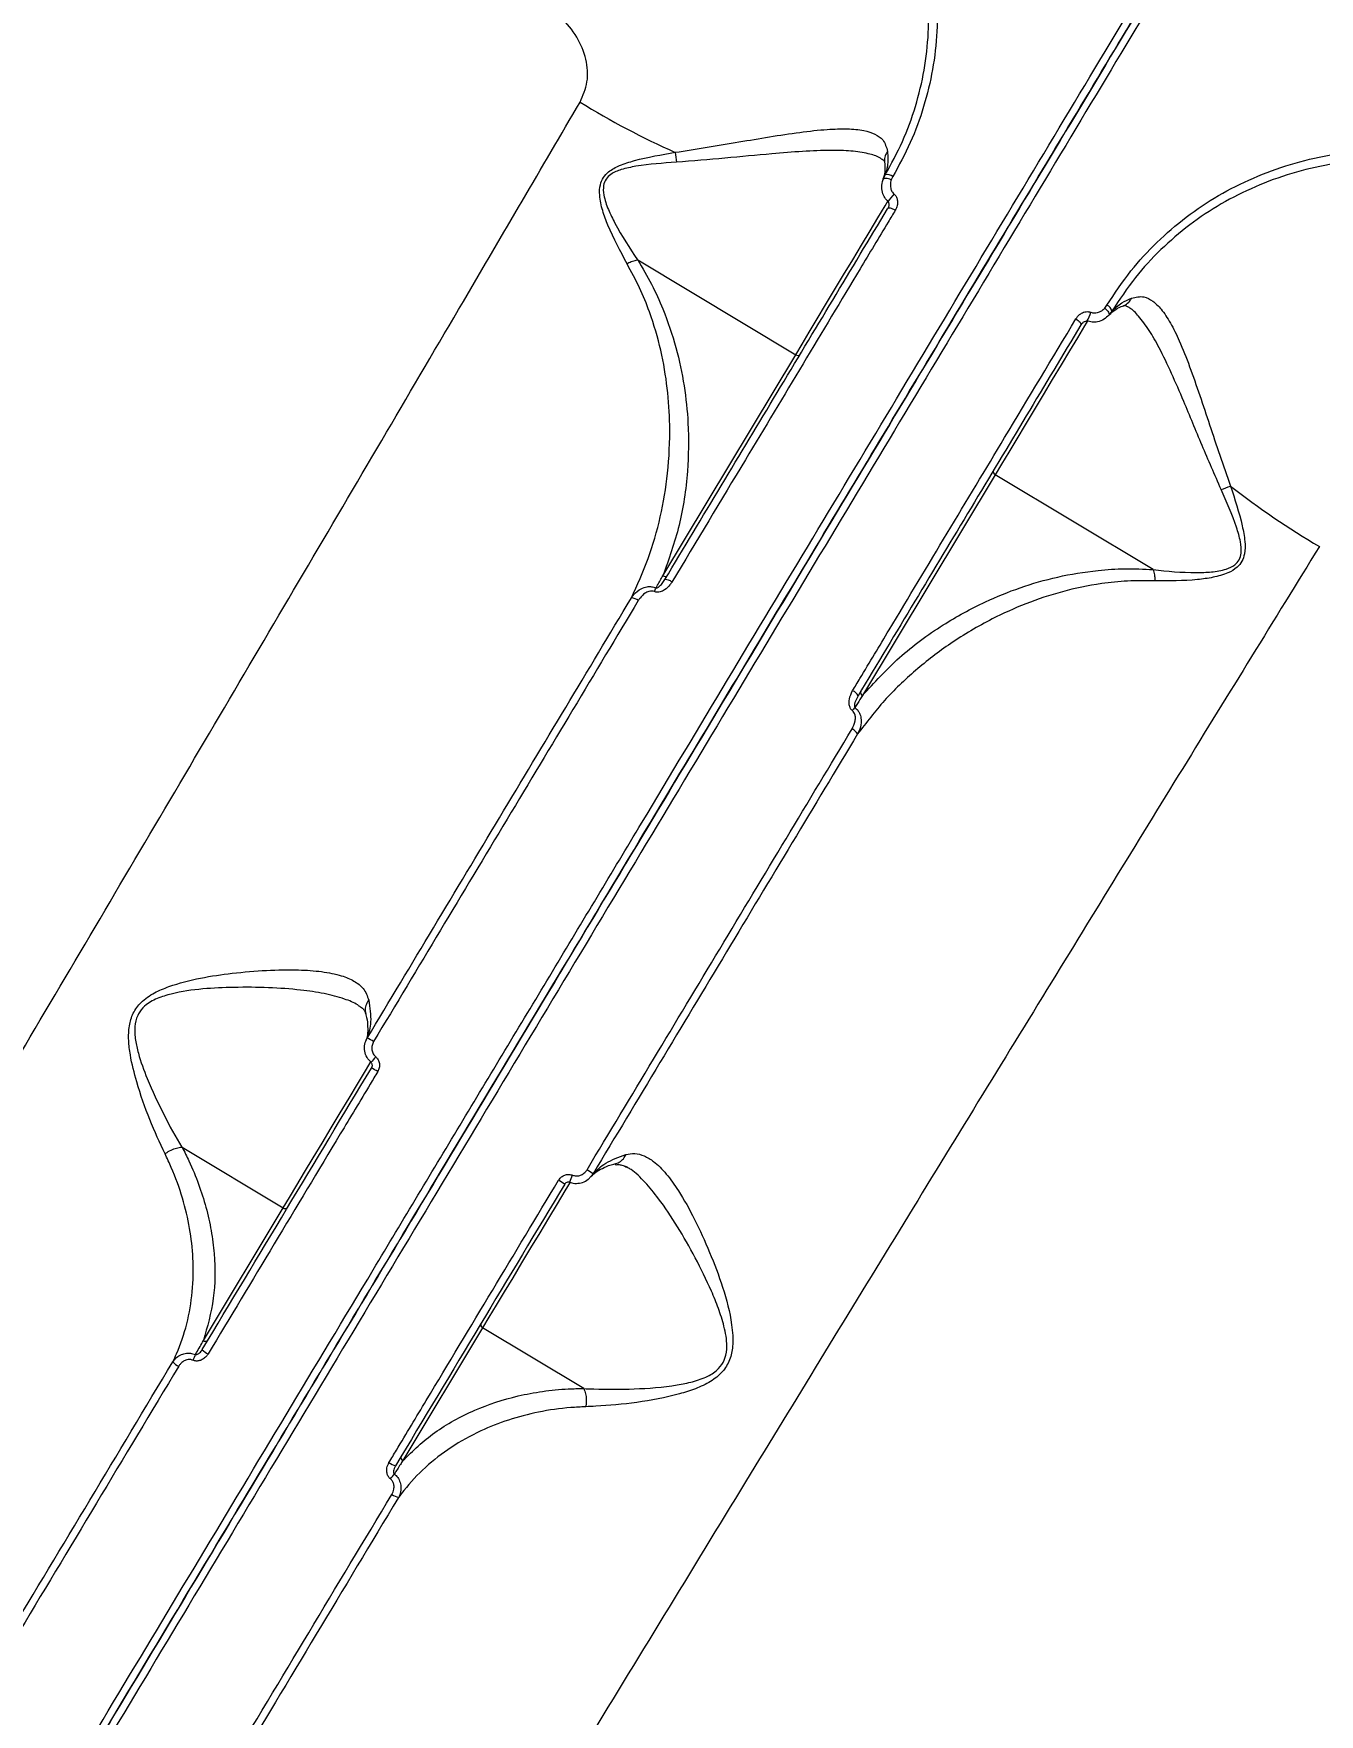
# Model space of a CAD drawing. Header units: millimetres. Extents: x -10374 to 11119, y -8221 to 9433.
# Drawn here: x -710.5 to -533.7, y -2221.1 to -1990 of the extents above; entities that cross this region are included whole.
import ezdxf

# ---------------------------------------------------------------- set-up
doc = ezdxf.new("R2010")
doc.units = ezdxf.units.MM
for name, color, linetype in [('DIKOM_ОБЪЕКТ', 7, 'Continuous'), ('DIKOM_РАЗМЕР_ЗОНА', 7, 'Continuous'), ('DIKOM_РАЗМЕР_ОБЪЕКТА', 7, 'Continuous')]:
    doc.layers.add(name, color=color, linetype=linetype)
doc.styles.add('style1', font='arial.ttf', dxfattribs={"width": 0.8})
doc.dimstyles.new('1-50', dxfattribs={"dimtxt": 300, "dimasz": 200, "dimexe": 100, "dimexo": 0, "dimgap": 100, "dimtad": 0, "dimdec": 0, "dimtxsty": 'style1', "dimcen": 0, "dimclrd": 7, "dimclre": 7, "dimadec": 1, "dimazin": 2, "dimtfac": 1, "dimtdec": 0, "dimtmove": 1, "dimatfit": 3, "dimfxl": 0, "dimlwd": 25, "dimlwe": 18, "dimarcsym": 0})

# ---------------------------------------------------------------- blocks, each defined once
blk = doc.blocks.new('*D16')
at = {"layer": 'Defpoints', "color": 0, "transparency": 16777216}
for p in [(-9045.1, 5161.67), (3694.49, 5161.67), (1813.16, -6719.94)]:
    blk.add_point(p, dxfattribs=at)
at = {"layer": 'DIKOM_РАЗМЕР_ОБЪЕКТА', "color": 7, "lineweight": 18, "transparency": 16777216}
for p, q in [((3694.49, 5161.67), (-9145.1, 5161.67)), ((1813.16, -6719.94), (-9145.1, -6719.94))]:
    blk.add_line(p, q, dxfattribs=at)
at = {"layer": 'DIKOM_РАЗМЕР_ОБЪЕКТА', "color": 7, "lineweight": 25, "transparency": 16777216}
for p, q in [((-9045.1, 4961.67), (-9045.1, -0.45)), ((-9045.1, -6519.94), (-9045.1, -1080.23))]:
    blk.add_line(p, q, dxfattribs=at)
at = {"layer": 'DIKOM_РАЗМЕР_ОБЪЕКТА', "color": 7, "transparency": 16777216}
for points in [[(-9078.43, 4961.67), (-9011.76, 4961.67), (-9045.1, 5161.67)], [(-9078.43, -6519.94), (-9011.76, -6519.94), (-9045.1, -6719.94)]]:
    blk.add_solid(points, dxfattribs=at)
at = {"layer": 'DIKOM_РАЗМЕР_ОБЪЕКТА', "color": 0, "transparency": 16777216, "insert": (-9045.1, -540.34), "char_height": 300, "attachment_point": 5, "rotation": 90, "style": 'style1'}
blk.add_mtext('11900', dxfattribs=at)
blk = doc.blocks.new('*D15')
at = {"layer": 'Defpoints', "color": 0, "transparency": 16777216}
for p in [(-5227.87, 8308.78), (9119.43, -1150.4), (-5227.87, -1991.82)]:
    blk.add_point(p, dxfattribs=at)
at = {"layer": 'DIKOM_РАЗМЕР_ОБЪЕКТА', "color": 7, "lineweight": 18, "transparency": 16777216}
for p, q in [((-5227.87, -1991.82), (-5227.87, 8408.78)), ((9119.43, -1150.4), (9119.43, 8408.78))]:
    blk.add_line(p, q, dxfattribs=at)
at = {"layer": 'DIKOM_РАЗМЕР_ОБЪЕКТА', "color": 7, "lineweight": 25, "transparency": 16777216}
for p, q in [((-5027.87, 8308.78), (187.44, 8308.78)), ((8919.43, 8308.78), (1267.22, 8308.78))]:
    blk.add_line(p, q, dxfattribs=at)
at = {"layer": 'DIKOM_РАЗМЕР_ОБЪЕКТА', "color": 7, "transparency": 16777216}
for points in [[(-5027.87, 8342.11), (-5027.87, 8275.44), (-5227.87, 8308.78)], [(8919.43, 8342.11), (8919.43, 8275.44), (9119.43, 8308.78)]]:
    blk.add_solid(points, dxfattribs=at)
at = {"layer": 'DIKOM_РАЗМЕР_ОБЪЕКТА', "color": 0, "transparency": 16777216, "insert": (727.33, 8308.78), "char_height": 300, "attachment_point": 5, "style": 'style1'}
blk.add_mtext('14350', dxfattribs=at)
blk = doc.blocks.new('*D14')
at = {"layer": 'Defpoints', "color": 0, "transparency": 16777216}
for p in [(-7515.85, 9236.32), (11119.43, -1423.4), (-7515.85, -2401.58)]:
    blk.add_point(p, dxfattribs=at)
at = {"layer": 'DIKOM_РАЗМЕР_ЗОНА', "color": 7, "lineweight": 18, "transparency": 16777216}
for p, q in [((-7515.85, -2401.58), (-7515.85, 9336.32)), ((11119.43, -1423.4), (11119.43, 9336.32))]:
    blk.add_line(p, q, dxfattribs=at)
at = {"layer": 'DIKOM_РАЗМЕР_ЗОНА', "color": 7, "lineweight": 25, "transparency": 16777216}
for p, q in [((-7315.85, 9236.32), (77.56, 9236.32)), ((10919.43, 9236.32), (1157.34, 9236.32))]:
    blk.add_line(p, q, dxfattribs=at)
at = {"layer": 'DIKOM_РАЗМЕР_ЗОНА', "color": 7, "transparency": 16777216}
for points in [[(-7315.85, 9269.65), (-7315.85, 9202.98), (-7515.85, 9236.32)], [(10919.43, 9269.65), (10919.43, 9202.98), (11119.43, 9236.32)]]:
    blk.add_solid(points, dxfattribs=at)
at = {"layer": 'DIKOM_РАЗМЕР_ЗОНА', "color": 0, "transparency": 16777216, "insert": (617.45, 9236.32), "char_height": 300, "attachment_point": 5, "style": 'style1'}
blk.add_mtext('18650', dxfattribs=at)
blk = doc.blocks.new('*D13')
at = {"layer": 'Defpoints', "color": 0, "transparency": 16777216}
for p in [(-10176.97, 7112.81), (3082.33, 7112.81), (2015.48, -8221.4)]:
    blk.add_point(p, dxfattribs=at)
at = {"layer": 'DIKOM_РАЗМЕР_ЗОНА', "color": 7, "lineweight": 18, "transparency": 16777216}
for p, q in [((3082.33, 7112.81), (-10276.97, 7112.81)), ((2015.48, -8221.4), (-10276.97, -8221.4))]:
    blk.add_line(p, q, dxfattribs=at)
at = {"layer": 'DIKOM_РАЗМЕР_ЗОНА', "color": 7, "lineweight": 25, "transparency": 16777216}
for p, q in [((-10176.97, 6912.81), (-10176.97, -14.41)), ((-10176.97, -8021.4), (-10176.97, -1094.19))]:
    blk.add_line(p, q, dxfattribs=at)
at = {"layer": 'DIKOM_РАЗМЕР_ЗОНА', "color": 7, "transparency": 16777216}
for points in [[(-10210.3, 6912.81), (-10143.64, 6912.81), (-10176.97, 7112.81)], [(-10210.3, -8021.4), (-10143.64, -8021.4), (-10176.97, -8221.4)]]:
    blk.add_solid(points, dxfattribs=at)
at = {"layer": 'DIKOM_РАЗМЕР_ЗОНА', "color": 0, "transparency": 16777216, "insert": (-10176.97, -554.3), "char_height": 300, "attachment_point": 5, "rotation": 90, "style": 'style1'}
blk.add_mtext('15300', dxfattribs=at)

msp = doc.modelspace()

# ---------------------------------------------------------------- linework, layer by layer
at = {"layer": 'DIKOM_ОБЪЕКТ', "color": 7, "linetype": 'Continuous', "lineweight": 15}
for p, q in [((-593.71, -2010.08), (-593.41, -2009.44)), ((-592.37, -2009.67), (-592.58, -2010.1)), ((-627.44, -2021.12), (-605.72, -2034.17)), ((-563.22, -2027.74), (-562.93, -2027.36)), ((-562.24, -2028.16), (-562.67, -2028.74)), ((-623.97, -2064.54), (-605.72, -2034.17)), ((-578.29, -2050.65), (-596.55, -2081.02)), ((-556.58, -2063.69), (-578.29, -2050.65)), ((-690.08, -2143.08), (-676.18, -2151.43)), ((-628.81, -2145.9), (-629.07, -2145.74)), ((-687.15, -2169.69), (-676.18, -2151.43)), ((-648.76, -2167.91), (-659.72, -2186.17)), ((-634.86, -2176.26), (-648.76, -2167.91))]:
    msp.add_line(p, q, dxfattribs=at)
at = {"layer": 'DIKOM_ОБЪЕКТ', "color": 7, "linetype": 'Continuous', "lineweight": 15, "flags": 128}
for points in [[(-592.58, -2010.1), (-592.77, -2010.04), (-592.97, -2009.99), (-593.16, -2009.95), (-593.33, -2009.94), (-593.47, -2009.95), (-593.59, -2009.97), (-593.67, -2010.02), (-593.71, -2010.08)], [(-605.72, -2034.17), (-604.85, -2032.72), (-603.86, -2031.07), (-602.77, -2029.25), (-601.6, -2027.3), (-600.37, -2025.26), (-599.13, -2023.18), (-597.88, -2021.11), (-596.66, -2019.08), (-595.49, -2017.14), (-594.41, -2015.34), (-593.43, -2013.71), (-592.99, -2012.98)], [(-592.03, -2014.31), (-592.21, -2014.22), (-592.38, -2014.14), (-592.54, -2014.07), (-592.7, -2014.03), (-592.83, -2014.01), (-592.94, -2014.02), (-593.03, -2014.05), (-593.08, -2014.09)], [(-563.22, -2027.74), (-563.07, -2027.88), (-562.93, -2028.03), (-562.82, -2028.18), (-562.72, -2028.33), (-562.66, -2028.46), (-562.63, -2028.58), (-562.63, -2028.67), (-562.67, -2028.74)], [(-565.56, -2029.45), (-566, -2030.19), (-566.98, -2031.82), (-568.07, -2033.62), (-569.23, -2035.56), (-570.45, -2037.59), (-571.7, -2039.67), (-572.95, -2041.74), (-574.17, -2043.78), (-575.34, -2045.73), (-576.43, -2047.55), (-577.42, -2049.2), (-578.29, -2050.65)], [(-567.19, -2029.24), (-567.03, -2029.35), (-566.87, -2029.46), (-566.74, -2029.58), (-566.63, -2029.69), (-566.55, -2029.8), (-566.5, -2029.91), (-566.49, -2029.99), (-566.51, -2030.06)], [(-676.18, -2151.43), (-675.32, -2149.99), (-674.32, -2148.33), (-673.23, -2146.52), (-672.06, -2144.57), (-670.84, -2142.53), (-669.59, -2140.45), (-668.34, -2138.38), (-667.12, -2136.35), (-665.96, -2134.41), (-664.87, -2132.61), (-664.07, -2131.27)], [(-636.72, -2147.89), (-637.44, -2149.09), (-638.53, -2150.89), (-639.69, -2152.83), (-640.91, -2154.86), (-642.16, -2156.93), (-643.41, -2159.01), (-644.63, -2161.05), (-645.8, -2163), (-646.89, -2164.82), (-647.89, -2166.47), (-648.76, -2167.91)]]:
    msp.add_lwpolyline(points, dxfattribs=at)
at = {"layer": 'DIKOM_ОБЪЕКТ', "color": 7, "linetype": 'Continuous', "lineweight": 15}
for centre, radius, start, end in [((-249.06, -1471.64), 580.87, 239.09855, 269.90145), ((-249.06, -1471.64), 580.37, 239.09855, 254.5), ((-249.06, -1471.64), 579.13, 239.09885, 269.90115), ((-578.41, -1907.33), 108.3, 238.2698, 246.0963), ((-584.07, -2002.22), 38.44, 186.1625, 188.1933), ((-593.11, -2010.53), 1.13, 49.3577, 105.1985), ((-588.02, -2016.22), 5.89, 135.1797, 148.3891), ((-570.71, -2026.61), 5.84, 329.5673, 342.8785), ((-563.34, -2028.41), 1.13, 12.827, 68.6442), ((-605.45, -2033.8), 0.454, 232.6197, 320.7508), ((-578.1, -2050.23), 0.454, 157.1899, 245.3889), ((-560.16, -2016.77), 38.19, 289.8082, 291.8529), ((-479.14, -1967.01), 108.27, 231.9017, 239.7302), ((-623.7, -2064.18), 0.454, 232.6239, 320.7465), ((-623.64, -2066.45), 1.37, 48.8928, 92.7809), ((-628.39, -2069.26), 1.67, 51.5877, 87.1557), ((-641.42, -2059.8), 17.7, 336.9439, 338.7836), ((-598.38, -2081.63), 1.37, 25.2204, 69.1012), ((-596.36, -2080.61), 0.455, 157.331, 245.3284), ((-583.94, -2094.39), 17.99, 139.2561, 141.065), ((-598.64, -2087.14), 1.67, 30.8695, 66.385), ((-668.83, -2136.6), 9.5, 57.6739, 63.7), ((-617.92, -2168.97), 59.5, 139.9421, 140.9312), ((-668.84, -2141.63), 10.57, 57.6392, 63.0683), ((-639.08, -2154.4), 9.43, 54.2853, 60.352), ((-643.61, -2156.92), 10.67, 54.9597, 60.335), ((-680.74, -2129.16), 47.77, 336.927, 338.1591), ((-675.91, -2151.07), 0.454, 232.6351, 320.7353), ((-648.57, -2167.5), 0.455, 157.3302, 245.3292), ((-640.97, -2192.62), 51.73, 156.0131, 156.9637), ((-685.15, -2168.79), 3.04, 224.7055, 243.6917), ((-686.88, -2169.32), 0.454, 232.6351, 320.7353), ((-689.09, -2170.34), 3.22, 225.1302, 242.9944), ((-659.53, -2185.75), 0.454, 157.1947, 245.3841), ((-659.87, -2183.98), 3.04, 234.3281, 253.2798), ((-699.21, -2158.1), 48.6, 321.0035, 322.015), ((-659.4, -2188.2), 3.2, 234.9671, 252.9113)]:
    msp.add_arc(centre, radius, start, end, dxfattribs=at)
for points, knots in [([(-593.41, -2009.44), (-592.58, -2007.93), (-590.93, -2004.9), (-589.17, -2000.05), (-587.96, -1995.05), (-587.39, -1989.91), (-587.42, -1984.72), (-588.06, -1979.51), (-589.31, -1974.36), (-591.15, -1969.31), (-593.66, -1964.11), (-595.9, -1960.8), (-597.13, -1959)], [0, 0, 0, 0, 0.097774, 0.195858, 0.293631, 0.391458, 0.489593, 0.587423, 0.685896, 0.784678, 0.883155, 1, 1, 1, 1]), ([(-596.1, -1958.16), (-594.86, -1960), (-592.57, -1963.38), (-590.02, -1968.69), (-588.14, -1973.84), (-586.88, -1979.1), (-586.23, -1984.42), (-586.21, -1989.72), (-586.8, -1994.97), (-588.04, -2000.08), (-589.84, -2005.04), (-591.53, -2008.13), (-592.37, -2009.67)], [0, 0, 0, 0, 0.116679, 0.215081, 0.313797, 0.412199, 0.510061, 0.608226, 0.706085, 0.803954, 0.902135, 1, 1, 1, 1]), ([(-873.11, -2508.29), (-873.08, -2508.25), (-873, -2508.12), (-872.33, -2506.99), (-870.92, -2504.65), (-868.83, -2501.17), (-866.04, -2496.53), (-862.55, -2490.72), (-858.43, -2483.86), (-853.71, -2476.01), (-848.43, -2467.22), (-842.51, -2457.37), (-835.94, -2446.43), (-828.73, -2434.43), (-821.03, -2421.61), (-812.88, -2408.06), (-804.34, -2393.84), (-795.25, -2378.72), (-785.64, -2362.72), (-775.52, -2345.88), (-765.23, -2328.76), (-754.84, -2311.46), (-744.4, -2294.08), (-733.61, -2276.13), (-722.5, -2257.64), (-711.09, -2238.65), (-699.48, -2219.33), (-687.7, -2199.73), (-675.79, -2179.9), (-663.7, -2159.78), (-651.48, -2139.44), (-639.15, -2118.92), (-627, -2098.7), (-615.06, -2078.82), (-603.36, -2059.35), (-591.71, -2039.97), (-580.16, -2020.74), (-568.75, -2001.75), (-558.37, -1984.48), (-551.93, -1973.77), (-549.08, -1969.03)], [0, 0, 0, 0, 0.015651, 0.042167, 0.068704, 0.09522, 0.122506, 0.149814, 0.177101, 0.203617, 0.230153, 0.256669, 0.283955, 0.311264, 0.33855, 0.365066, 0.391602, 0.418118, 0.445404, 0.472713, 0.499999, 0.52556, 0.551139, 0.576701, 0.60295, 0.629218, 0.655467, 0.681983, 0.708519, 0.735035, 0.762322, 0.78963, 0.816916, 0.843432, 0.869969, 0.896485, 0.923771, 0.951079, 0.978366, 1, 1, 1, 1]), ([(-871.74, -2507.95), (-871.71, -2507.91), (-871.63, -2507.78), (-870.94, -2506.63), (-869.49, -2504.22), (-867.36, -2500.67), (-864.57, -2496.03), (-861.13, -2490.3), (-857.05, -2483.51), (-852.32, -2475.63), (-846.95, -2466.7), (-840.98, -2456.77), (-834.43, -2445.87), (-827.34, -2434.05), (-819.7, -2421.36), (-811.55, -2407.78), (-802.88, -2393.35), (-793.74, -2378.14), (-784.17, -2362.22), (-774.21, -2345.64), (-763.9, -2328.47), (-753.23, -2310.72), (-742.24, -2292.43), (-730.96, -2273.66), (-719.45, -2254.5), (-707.76, -2235.04), (-695.92, -2215.34), (-683.95, -2195.42), (-671.87, -2175.32), (-659.72, -2155.1), (-647.57, -2134.87), (-635.46, -2114.72), (-624.19, -2095.96), (-613.77, -2078.62), (-604.19, -2062.68), (-594.72, -2046.92), (-585.27, -2031.18), (-575.86, -2015.52), (-566.52, -1999.98), (-557.36, -1984.74), (-551.44, -1974.89), (-548.48, -1969.97)], [0, 0, 0, 0, 0.015652, 0.042489, 0.069411, 0.096375, 0.12334, 0.150262, 0.177099, 0.203936, 0.230857, 0.257822, 0.284787, 0.311708, 0.338545, 0.365382, 0.392304, 0.419269, 0.446234, 0.473155, 0.499992, 0.526829, 0.553751, 0.580716, 0.60768, 0.634602, 0.661439, 0.688276, 0.715198, 0.742163, 0.769127, 0.796049, 0.822886, 0.844632, 0.8664, 0.888169, 0.909915, 0.932423, 0.954957, 0.977491, 1, 1, 1, 1]), ([(-548.48, -1969.97), (-551.32, -1974.7), (-557.69, -1985.29), (-567.93, -2002.33), (-579.15, -2021), (-590.63, -2040.11), (-602.31, -2059.56), (-614.15, -2079.25), (-626.1, -2099.14), (-638.15, -2119.19), (-650.27, -2139.36), (-662.42, -2159.6), (-674.56, -2179.79), (-686.62, -2199.87), (-698.42, -2219.5), (-709.94, -2238.67), (-721.17, -2257.36), (-732.22, -2275.76), (-743.06, -2293.8), (-753.63, -2311.38), (-764.02, -2328.68), (-774.21, -2345.64), (-784.17, -2362.22), (-793.74, -2378.14), (-802.88, -2393.35), (-811.55, -2407.78), (-819.7, -2421.36), (-827.34, -2434.05), (-834.43, -2445.87), (-840.98, -2456.77), (-846.95, -2466.7), (-852.32, -2475.63), (-856.75, -2483.01), (-860.37, -2489.04), (-863.31, -2493.93), (-865.82, -2498.11), (-867.93, -2501.61), (-869.6, -2504.39), (-870.81, -2506.4), (-871.57, -2507.68), (-871.68, -2507.86), (-871.74, -2507.95)], [0, 0, 0, 0, 0.021635, 0.048472, 0.075394, 0.102359, 0.129323, 0.156245, 0.183082, 0.209919, 0.236841, 0.263805, 0.29077, 0.317692, 0.344529, 0.370377, 0.3963, 0.422262, 0.448224, 0.474147, 0.499995, 0.526832, 0.553754, 0.580718, 0.607683, 0.634605, 0.661441, 0.688278, 0.7152, 0.742165, 0.769129, 0.796051, 0.822888, 0.844633, 0.866402, 0.88817, 0.909915, 0.932424, 0.954958, 0.977491, 1, 1, 1, 1]), ([(-547.37, -1970.05), (-549.43, -1973.48), (-555.01, -1982.77), (-564.4, -1998.39), (-575.58, -2017.01), (-587.04, -2036.08), (-598.71, -2055.5), (-610.54, -2075.19), (-622.49, -2095.08), (-634.55, -2115.15), (-646.69, -2135.35), (-658.88, -2155.63), (-671.05, -2175.9), (-683.15, -2196.04), (-695.15, -2216.01), (-707.02, -2235.76), (-718.74, -2255.27), (-730.28, -2274.48), (-741.59, -2293.29), (-752.6, -2311.63), (-763.3, -2329.42), (-773.64, -2346.63), (-783.62, -2363.24), (-793.21, -2379.21), (-802.37, -2394.45), (-811.06, -2408.91), (-819.24, -2422.52), (-826.89, -2435.25), (-834, -2447.09), (-840.57, -2458.02), (-846.55, -2467.98), (-851.93, -2476.93), (-856.45, -2484.45), (-860.21, -2490.71), (-863.3, -2495.86), (-865.92, -2500.21), (-868.03, -2503.73), (-869.64, -2506.41), (-870.73, -2508.22), (-871.3, -2509.16), (-871.37, -2509.28), (-871.39, -2509.33)], [0, 0, 0, 0, 0.015653, 0.04249, 0.069411, 0.096376, 0.123341, 0.150263, 0.1771, 0.203937, 0.230859, 0.257823, 0.284788, 0.31171, 0.338547, 0.365384, 0.392306, 0.41927, 0.446235, 0.473157, 0.499994, 0.526831, 0.553752, 0.580717, 0.607682, 0.634604, 0.661441, 0.688278, 0.715199, 0.742164, 0.769129, 0.79605, 0.822887, 0.845967, 0.869168, 0.892397, 0.915626, 0.938828, 0.961588, 0.984348, 1, 1, 1, 1]), ([(-635.36, -1999.44), (-634.97, -1998.53), (-634.17, -1996.68), (-634.42, -1993.47), (-635.69, -1990.4), (-637.4, -1988.3), (-638.6, -1987.34), (-638.9, -1987.1)], [0, 0, 0, 0, 0.218709, 0.444784, 0.679414, 0.919213, 1, 1, 1, 1]), ([(-897.5, -2441.91), (-896.86, -2440.82), (-895.55, -2438.64), (-892.83, -2434.06), (-889.55, -2428.57), (-885.68, -2422.08), (-881.25, -2414.66), (-876.28, -2406.3), (-870.74, -2397.02), (-864.68, -2386.84), (-858.1, -2375.8), (-851.04, -2363.95), (-843.54, -2351.35), (-835.61, -2338.03), (-827.26, -2324), (-818.51, -2309.28), (-809.39, -2293.95), (-799.94, -2278.06), (-790.22, -2261.69), (-780.23, -2244.89), (-770.01, -2227.66), (-759.56, -2210.04), (-748.92, -2192.1), (-738.16, -2173.93), (-727.31, -2155.6), (-716.41, -2137.17), (-705.46, -2118.64), (-694.5, -2100.07), (-683.56, -2081.51), (-672.7, -2063.06), (-661.96, -2044.8), (-652.17, -2028.13), (-643.3, -2013), (-638.01, -2003.96), (-635.36, -1999.44)], [0, 0, 0, 0, 0.031557, 0.063213, 0.09492, 0.126627, 0.158283, 0.189839, 0.221397, 0.253054, 0.284762, 0.31647, 0.348127, 0.379685, 0.411265, 0.442944, 0.474674, 0.506404, 0.538084, 0.569664, 0.601295, 0.633025, 0.664806, 0.696588, 0.728318, 0.75995, 0.791659, 0.823468, 0.855327, 0.887186, 0.918995, 0.950705, 0.975352, 1, 1, 1, 1]), ([(-622.29, -2006.34), (-620.81, -2006.11), (-617.85, -2005.65), (-613.5, -2004.91), (-609.22, -2004.19), (-605.11, -2003.56), (-601.52, -2003.16), (-598.58, -2003.07), (-596.38, -2003.27), (-594.77, -2003.8), (-593.53, -2004.65), (-593.25, -2005.65), (-593.09, -2006.21)], [0, 0, 0, 0, 0.107592, 0.215492, 0.322927, 0.436806, 0.550581, 0.644163, 0.737665, 0.816614, 0.895512, 1, 1, 1, 1]), ([(-628.91, -2021.65), (-629.83, -2019.93), (-631.09, -2017.61), (-632.3, -2014.37), (-632.72, -2012.48), (-632.68, -2010.91), (-632.22, -2009.79), (-631.32, -2008.84), (-629.83, -2008.06), (-626.77, -2007.11), (-624.17, -2006.66), (-622.29, -2006.34)], [0, 0, 0, 0, 0.265771, 0.360287, 0.454338, 0.51778, 0.563302, 0.608594, 0.680332, 0.768888, 1, 1, 1, 1]), ([(-622.12, -2007.69), (-623.98, -2007.83), (-626.54, -2008.01), (-629.56, -2008.62), (-631.01, -2009.2), (-631.86, -2010), (-632.23, -2011.02), (-632.11, -2012.47), (-631.52, -2014.22), (-629.99, -2017.27), (-628.56, -2019.52), (-627.45, -2021.11), (-627.45, -2021.11)], [0, 0, 0, 0, 0.236991, 0.325285, 0.393827, 0.435144, 0.476462, 0.536464, 0.630864, 0.725782, 0.999684, 1, 1, 1, 1]), ([(-593.84, -2007.32), (-593.94, -2007.24), (-594.43, -2006.87), (-595.83, -2006.47), (-598.06, -2006.12), (-601.09, -2006.04), (-604.74, -2006.19), (-609.59, -2006.59), (-615.41, -2007.16), (-619.88, -2007.52), (-622.12, -2007.69)], [0, 0, 0, 0, 0.02629, 0.117208, 0.227039, 0.33698, 0.473007, 0.609172, 0.804459, 1, 1, 1, 1]), ([(-593.81, -2007.28), (-593.74, -2007.33), (-593.59, -2007.43), (-593.58, -2007.48), (-593.52, -2007.54), (-593.52, -2007.72), (-593.51, -2007.75)], [0, 0, 0, 0, 0.27269, 0.596526, 0.922971, 1, 1, 1, 1]), ([(-593.51, -2007.68), (-593.48, -2007.99), (-593.41, -2008.7), (-593.51, -2009.45), (-593.66, -2009.86), (-593.72, -2010.01)], [0, 0, 0, 0, 0.319726, 0.737058, 1, 1, 1, 1]), ([(-593.09, -2006.21), (-593.11, -2006.25), (-593.25, -2006.44), (-593.44, -2006.89), (-593.56, -2007.37), (-593.49, -2007.65), (-593.48, -2007.68)], [0, 0, 0, 0, 0.079116, 0.443321, 0.942478, 1, 1, 1, 1]), ([(-593.09, -2006.21), (-593.06, -2006.91), (-593, -2008.07), (-593.29, -2009.05), (-593.41, -2009.44)], [0, 0, 0, 0, 0.602584, 1, 1, 1, 1]), ([(-562.93, -2027.36), (-561.87, -2025.75), (-559.83, -2022.67), (-556.11, -2018.65), (-552.09, -2015.17), (-547.65, -2012.2), (-542.84, -2009.78), (-537.75, -2007.92), (-532.42, -2006.63), (-526.92, -2005.96), (-521.33, -2005.84), (-517.58, -2006.26), (-515.71, -2006.47)], [0, 0, 0, 0, 0.107084, 0.205973, 0.305182, 0.404079, 0.503336, 0.602918, 0.702179, 0.801345, 0.900834, 1, 1, 1, 1]), ([(-515.96, -2007.77), (-517.8, -2007.56), (-521.47, -2007.15), (-526.96, -2007.26), (-532.35, -2007.91), (-537.57, -2009.16), (-542.56, -2010.98), (-547.27, -2013.34), (-551.62, -2016.25), (-555.57, -2019.64), (-559.21, -2023.57), (-561.2, -2026.59), (-562.24, -2028.16)], [0, 0, 0, 0, 0.099283, 0.198876, 0.298155, 0.397421, 0.497008, 0.596278, 0.695088, 0.794221, 0.893035, 1, 1, 1, 1]), ([(-592.98, -2013.09), (-593.12, -2012.97), (-593.43, -2012.68), (-593.78, -2012.01), (-593.96, -2011.09), (-593.8, -2010.43), (-593.71, -2010.08)], [0, 0, 0, 0, 0.161608, 0.391369, 0.672416, 1, 1, 1, 1]), ([(-592.58, -2010.1), (-592.64, -2010.34), (-592.75, -2010.76), (-592.66, -2011.36), (-592.47, -2011.8), (-592.28, -2011.99), (-592.2, -2012.07)], [0, 0, 0, 0, 0.346715, 0.631257, 0.85136, 1, 1, 1, 1]), ([(-592.2, -2012.07), (-592.16, -2012.1), (-592.02, -2012.23), (-591.83, -2012.54), (-591.69, -2013.05), (-591.73, -2013.69), (-591.93, -2014.1), (-592.03, -2014.31)], [0, 0, 0, 0, 0.058046, 0.224526, 0.430088, 0.700519, 1, 1, 1, 1]), ([(-623.71, -2065.07), (-621.12, -2060.76), (-615.94, -2052.14), (-608.25, -2039.33), (-600.61, -2026.62), (-595.59, -2018.27), (-593.08, -2014.09)], [0, 0, 0, 0, 0.249316, 0.498629, 0.749315, 1, 1, 1, 1]), ([(-592.03, -2014.31), (-592.36, -2014.85), (-593.96, -2017.52), (-598.17, -2024.52), (-604.7, -2035.39), (-613.31, -2049.72), (-619.37, -2059.79), (-622.74, -2065.41)], [0, 0, 0, 0, 0.032158, 0.160791, 0.418282, 0.675776, 1, 1, 1, 1]), ([(-593.1, -2013.09), (-593.09, -2013.1), (-593.07, -2013.11), (-593.04, -2013.13), (-593.01, -2013.15), (-592.96, -2013.23), (-592.9, -2013.39), (-592.9, -2013.69), (-592.98, -2013.95), (-593.08, -2014.09), (-593.09, -2014.1)], [0, 0, 0, 0, 0.024908, 0.04933, 0.077874, 0.126549, 0.278829, 0.54185, 0.946333, 1, 1, 1, 1]), ([(-628.91, -2021.65), (-628.87, -2021.62), (-628.63, -2021.49), (-628.12, -2021.25), (-627.69, -2021.16), (-627.45, -2021.11)], [0, 0, 0, 0, 0.079602, 0.497368, 1, 1, 1, 1]), ([(-627.45, -2021.11), (-627.45, -2021.11), (-627.45, -2021.11), (-627.44, -2021.11), (-627.44, -2021.12), (-627.44, -2021.12)], [0, 0, 0, 0, 0.238031, 0.571802, 1, 1, 1, 1]), ([(-627.44, -2021.12), (-626.78, -2022.24), (-625.45, -2024.48), (-623.65, -2028.52), (-622.07, -2033.21), (-620.97, -2038.45), (-620.39, -2044.15), (-620.49, -2050.61), (-621.53, -2057.7), (-623.16, -2062.26), (-623.97, -2064.54)], [0, 0, 0, 0, 0.071766, 0.143571, 0.257678, 0.372185, 0.486517, 0.639732, 0.819857, 1, 1, 1, 1]), ([(-628.31, -2067.6), (-627.5, -2065.82), (-625.87, -2062.25), (-624.24, -2056.5), (-623.21, -2050.38), (-622.93, -2044.44), (-623.29, -2038.78), (-624.16, -2033.58), (-625.52, -2028.94), (-627.11, -2024.95), (-628.31, -2022.75), (-628.91, -2021.65)], [0, 0, 0, 0, 0.135277, 0.270776, 0.406044, 0.549023, 0.655269, 0.761664, 0.867697, 0.933868, 1, 1, 1, 1]), ([(-559.54, -2026.37), (-558.97, -2026.24), (-557.96, -2026.02), (-556.62, -2026.72), (-555.4, -2027.9), (-554.19, -2029.74), (-552.89, -2032.38), (-551.56, -2035.74), (-550.19, -2039.66), (-548.82, -2043.78), (-547.43, -2047.97), (-546.44, -2050.8), (-545.95, -2052.21)], [0, 0, 0, 0, 0.104487, 0.183387, 0.262337, 0.355835, 0.449419, 0.563191, 0.677078, 0.784505, 0.892406, 1, 1, 1, 1]), ([(-567.19, -2029.24), (-567.15, -2029.18), (-566.98, -2028.91), (-566.6, -2028.54), (-566.06, -2028.28), (-565.56, -2028.21), (-565.27, -2028.29), (-565.13, -2028.33)], [0, 0, 0, 0, 0.084386, 0.402726, 0.651884, 0.825501, 1, 1, 1, 1]), ([(-565.13, -2028.33), (-564.98, -2028.37), (-564.68, -2028.45), (-564.16, -2028.38), (-563.65, -2028.15), (-563.36, -2027.87), (-563.22, -2027.74)], [0, 0, 0, 0, 0.209757, 0.418281, 0.729806, 1, 1, 1, 1]), ([(-562.62, -2028.7), (-562.6, -2028.67), (-562.41, -2028.44), (-561.91, -2028.05), (-561.26, -2027.64), (-560.75, -2027.47), (-560.64, -2027.43)], [0, 0, 0, 0, 0.046885, 0.482876, 0.887831, 1, 1, 1, 1]), ([(-562.24, -2028.16), (-561.82, -2027.77), (-561.08, -2027.06), (-560.01, -2026.58), (-559.54, -2026.37)], [0, 0, 0, 0, 0.5624, 1, 1, 1, 1]), ([(-560.7, -2027.47), (-560.67, -2027.45), (-560.51, -2027.37), (-560.42, -2027.41), (-560.39, -2027.37), (-560.2, -2027.48), (-560.14, -2027.52)], [0, 0, 0, 0, 0.082513, 0.406179, 0.80791, 1, 1, 1, 1]), ([(-560.65, -2027.4), (-560.62, -2027.39), (-560.35, -2027.33), (-559.97, -2027), (-559.67, -2026.62), (-559.56, -2026.41), (-559.54, -2026.37)], [0, 0, 0, 0, 0.0543, 0.555138, 0.920624, 1, 1, 1, 1]), ([(-547.22, -2052.7), (-548.11, -2050.67), (-549.9, -2046.55), (-552.11, -2041.16), (-554.05, -2036.66), (-555.62, -2033.38), (-557.12, -2030.72), (-558.47, -2028.93), (-559.49, -2027.87), (-560.03, -2027.61), (-560.15, -2027.56)], [0, 0, 0, 0, 0.193183, 0.391343, 0.526098, 0.663893, 0.772572, 0.883946, 0.973744, 1, 1, 1, 1]), ([(-597.89, -2080.34), (-597.56, -2079.78), (-595.88, -2076.99), (-591.53, -2069.75), (-584.88, -2058.68), (-576.29, -2044.39), (-570.45, -2034.66), (-567.19, -2029.24)], [0, 0, 0, 0, 0.032155, 0.160794, 0.418283, 0.675777, 1, 1, 1, 1]), ([(-566.51, -2030.06), (-569, -2034.21), (-573.99, -2042.52), (-581.62, -2055.21), (-589.33, -2068.03), (-594.53, -2076.7), (-597.14, -2081.04)], [0, 0, 0, 0, 0.249315, 0.498631, 0.749316, 1, 1, 1, 1]), ([(-566.44, -2030.01), (-566.39, -2029.92), (-566.27, -2029.73), (-566, -2029.58), (-565.8, -2029.54), (-565.7, -2029.56), (-565.65, -2029.58), (-565.63, -2029.59), (-565.62, -2029.6)], [0, 0, 0, 0, 0.306612, 0.686589, 0.866639, 0.944456, 0.973063, 1, 1, 1, 1]), ([(-562.67, -2028.74), (-562.87, -2028.93), (-563.32, -2029.34), (-564.13, -2029.66), (-564.96, -2029.73), (-565.43, -2029.58), (-565.67, -2029.51)], [0, 0, 0, 0, 0.254356, 0.558618, 0.773427, 1, 1, 1, 1]), ([(-556.57, -2063.7), (-556.57, -2063.7), (-554.65, -2063.94), (-551.98, -2064.14), (-548.57, -2064.06), (-546.75, -2063.76), (-545.41, -2063.18), (-544.69, -2062.38), (-544.38, -2061.25), (-544.55, -2059.71), (-545.43, -2056.75), (-546.47, -2054.4), (-547.22, -2052.7)], [0, 0, 0, 0, 0.000317, 0.27421, 0.369144, 0.463548, 0.523537, 0.56486, 0.606179, 0.674721, 0.763015, 1, 1, 1, 1]), ([(-545.95, -2052.21), (-545.35, -2054.02), (-544.52, -2056.53), (-543.93, -2059.68), (-543.92, -2061.36), (-544.33, -2062.59), (-545.1, -2063.53), (-546.48, -2064.3), (-548.34, -2064.81), (-551.76, -2065.27), (-554.41, -2065.25), (-556.35, -2065.24)], [0, 0, 0, 0, 0.231113, 0.319666, 0.391402, 0.436693, 0.482216, 0.545669, 0.639716, 0.734234, 1, 1, 1, 1]), ([(-533.72, -2060.52), (-536.82, -2065.54), (-543.02, -2075.6), (-552.5, -2091.01), (-562.09, -2106.61), (-571.9, -2122.6), (-581.93, -2138.94), (-592.14, -2155.62), (-602.38, -2172.35), (-612.95, -2189.65), (-623.85, -2207.5), (-635.04, -2225.83), (-646.14, -2244.05), (-657.11, -2262.06), (-667.9, -2279.78), (-678.45, -2297.12), (-688.75, -2314.06), (-698.78, -2330.57), (-708.53, -2346.63), (-717.96, -2362.15), (-727.01, -2377.07), (-735.66, -2391.32), (-743.87, -2404.87), (-751.65, -2417.7), (-758.99, -2429.8), (-765.84, -2441.1), (-772.18, -2451.56), (-778.08, -2461.31), (-783.5, -2470.26), (-788.4, -2478.35), (-792.66, -2485.39), (-796.25, -2491.32), (-799.23, -2496.23), (-800.63, -2498.54), (-801.33, -2499.7)], [0, 0, 0, 0, 0.027767, 0.055566, 0.083366, 0.111132, 0.140037, 0.16898, 0.197923, 0.226828, 0.258637, 0.290548, 0.32251, 0.354472, 0.386382, 0.418191, 0.449896, 0.4817, 0.513556, 0.545411, 0.577215, 0.608919, 0.640547, 0.672276, 0.704055, 0.735834, 0.767563, 0.799191, 0.832594, 0.866026, 0.899429, 0.932943, 0.966486, 1, 1, 1, 1]), ([(-622.74, -2065.41), (-622.83, -2065.54), (-623.1, -2065.96), (-623.63, -2066.46), (-624.26, -2066.77), (-624.75, -2066.85), (-625.01, -2066.77), (-625.14, -2066.73)], [0, 0, 0, 0, 0.160553, 0.50817, 0.731803, 0.865382, 1, 1, 1, 1]), ([(-624.93, -2066.21), (-624.86, -2066.09), (-624.54, -2065.53), (-624.22, -2064.98), (-623.97, -2064.54)], [0, 0, 0, 0, 0.214837, 1, 1, 1, 1]), ([(-624.93, -2066.21), (-624.9, -2066.21), (-624.85, -2066.22), (-624.73, -2066.19), (-624.54, -2066.08), (-624.23, -2065.8), (-623.94, -2065.44), (-623.77, -2065.16), (-623.71, -2065.07)], [0, 0, 0, 0, 0.038311, 0.081859, 0.192156, 0.417993, 0.812386, 1, 1, 1, 1]), ([(-556.35, -2065.24), (-557.61, -2065.23), (-560.12, -2065.2), (-564.39, -2065.67), (-569.12, -2066.65), (-574.12, -2068.33), (-579.29, -2070.67), (-584.4, -2073.7), (-589.32, -2077.49), (-593.64, -2081.62), (-596.02, -2084.73), (-597.21, -2086.29)], [0, 0, 0, 0, 0.06613, 0.132306, 0.238338, 0.344731, 0.450977, 0.593957, 0.729224, 0.864723, 1, 1, 1, 1]), ([(-596.55, -2081.02), (-594.91, -2079.23), (-591.65, -2075.65), (-585.88, -2071.4), (-580.23, -2068.28), (-574.92, -2066.12), (-569.77, -2064.63), (-564.9, -2063.82), (-560.48, -2063.52), (-557.88, -2063.63), (-556.58, -2063.69)], [0, 0, 0, 0, 0.180144, 0.360268, 0.513484, 0.627815, 0.742325, 0.856431, 0.928236, 1, 1, 1, 1]), ([(-556.58, -2063.69), (-556.58, -2063.69), (-556.57, -2063.7), (-556.57, -2063.7), (-556.57, -2063.7), (-556.57, -2063.7)], [0, 0, 0, 0, 0.382832, 0.779115, 1, 1, 1, 1]), ([(-556.57, -2063.7), (-556.5, -2063.93), (-556.38, -2064.36), (-556.35, -2064.92), (-556.35, -2065.2), (-556.35, -2065.24)], [0, 0, 0, 0, 0.49947, 0.920546, 1, 1, 1, 1]), ([(-664.62, -2128.09), (-661.58, -2123.03), (-655.51, -2112.91), (-646.41, -2097.76), (-637.33, -2082.63), (-631.32, -2072.61), (-628.31, -2067.6)], [0, 0, 0, 0, 0.249098, 0.498201, 0.749099, 1, 1, 1, 1]), ([(-628.31, -2067.6), (-628.2, -2067.44), (-627.85, -2066.94), (-627.12, -2066.34), (-626.24, -2066.04), (-625.52, -2066.01), (-625.13, -2066.14), (-624.93, -2066.21)], [0, 0, 0, 0, 0.144112, 0.467986, 0.690106, 0.840272, 1, 1, 1, 1]), ([(-625.14, -2066.73), (-625.27, -2066.7), (-625.51, -2066.62), (-625.97, -2066.7), (-626.55, -2066.99), (-627.03, -2067.46), (-627.28, -2067.84), (-627.36, -2067.96)], [0, 0, 0, 0, 0.13873, 0.276734, 0.496594, 0.841838, 1, 1, 1, 1]), ([(-627.36, -2067.96), (-630.35, -2072.94), (-636.33, -2082.91), (-645.41, -2098.03), (-654.55, -2113.26), (-660.68, -2123.47), (-663.75, -2128.57)], [0, 0, 0, 0, 0.249102, 0.4982, 0.749103, 1, 1, 1, 1]), ([(-597.93, -2083.08), (-597.97, -2083.04), (-598.11, -2082.93), (-598.29, -2082.62), (-598.4, -2082.12), (-598.36, -2081.3), (-598.08, -2080.72), (-597.89, -2080.34)], [0, 0, 0, 0, 0.055626, 0.17848, 0.349583, 0.572945, 1, 1, 1, 1]), ([(-597.14, -2081.04), (-597.27, -2081.28), (-597.47, -2081.64), (-597.62, -2082.13), (-597.65, -2082.4), (-597.63, -2082.57), (-597.58, -2082.63), (-597.57, -2082.65)], [0, 0, 0, 0, 0.493957, 0.730891, 0.885538, 0.970136, 1, 1, 1, 1]), ([(-596.55, -2081.02), (-596.66, -2081.2), (-597, -2081.74), (-597.34, -2082.28), (-597.57, -2082.65)], [0, 0, 0, 0, 0.332001, 1, 1, 1, 1]), ([(-597.97, -2085.61), (-597.8, -2085.25), (-597.54, -2084.72), (-597.49, -2083.96), (-597.6, -2083.51), (-597.77, -2083.23), (-597.9, -2083.12), (-597.93, -2083.08)], [0, 0, 0, 0, 0.438543, 0.648696, 0.819246, 0.945223, 1, 1, 1, 1]), ([(-597.57, -2082.65), (-597.51, -2082.7), (-597.3, -2082.88), (-596.99, -2083.3), (-596.74, -2083.96), (-596.69, -2084.89), (-596.9, -2085.69), (-597.15, -2086.17), (-597.21, -2086.29)], [0, 0, 0, 0, 0.06358, 0.205973, 0.386805, 0.593888, 0.897793, 1, 1, 1, 1]), ([(-634.41, -2146.2), (-631.36, -2141.14), (-625.27, -2131), (-616.14, -2115.82), (-607.03, -2100.67), (-600.99, -2090.63), (-597.97, -2085.61)], [0, 0, 0, 0, 0.2491, 0.498199, 0.7491, 1, 1, 1, 1]), ([(-597.21, -2086.29), (-600.2, -2091.26), (-606.18, -2101.2), (-615.25, -2116.28), (-624.38, -2131.46), (-630.51, -2141.65), (-633.57, -2146.74)], [0, 0, 0, 0, 0.2491, 0.498199, 0.749099, 1, 1, 1, 1]), ([(-692.42, -2144.02), (-693.14, -2142.48), (-694.57, -2139.39), (-696.2, -2134.73), (-697.14, -2131.03), (-697.47, -2128.42), (-697.41, -2126.48), (-696.88, -2124.64), (-695.68, -2123.01), (-693.93, -2121.83), (-691.16, -2120.68), (-687.53, -2119.77), (-682.99, -2119.13), (-678.43, -2118.73), (-674.29, -2118.67), (-670.84, -2118.91), (-668.27, -2119.42), (-666.38, -2120.21), (-665, -2121.26), (-664.62, -2122.31), (-664.41, -2122.87)], [0, 0, 0, 0, 0.087335, 0.174684, 0.233621, 0.263949, 0.294126, 0.321212, 0.348567, 0.382674, 0.41543, 0.485141, 0.555039, 0.63422, 0.713328, 0.776922, 0.840421, 0.891305, 0.942136, 1, 1, 1, 1]), ([(-665.88, -2123.59), (-665.9, -2123.58), (-666.38, -2123.21), (-667.91, -2122.65), (-670.49, -2121.94), (-674.01, -2121.43), (-678.17, -2121.12), (-682.72, -2121.1), (-687.22, -2121.27), (-690.8, -2121.78), (-693.51, -2122.59), (-695.12, -2123.47), (-695.91, -2124.43), (-696.39, -2125.37), (-696.66, -2126.61), (-696.54, -2128.38), (-695.97, -2130.79), (-694.7, -2134.27), (-692.61, -2138.62), (-691.02, -2141.68), (-690.09, -2143.08), (-690.09, -2143.08)], [0, 0, 0, 0, 0.002474, 0.05935, 0.131673, 0.204088, 0.294715, 0.385414, 0.464322, 0.543002, 0.578594, 0.614173, 0.637473, 0.641756, 0.669337, 0.701819, 0.734521, 0.800557, 0.900232, 0.999898, 1, 1, 1, 1]), ([(-664.41, -2122.87), (-664.44, -2122.91), (-664.61, -2123.13), (-664.85, -2123.62), (-664.96, -2124.23), (-664.85, -2124.58), (-664.82, -2124.7)], [0, 0, 0, 0, 0.063324, 0.41666, 0.80923, 1, 1, 1, 1]), ([(-664.41, -2122.87), (-664.26, -2123.91), (-663.97, -2125.83), (-664.41, -2127.37), (-664.62, -2128.09)], [0, 0, 0, 0, 0.539513, 1, 1, 1, 1]), ([(-665.89, -2123.6), (-665.77, -2123.67), (-665.39, -2123.87), (-665.1, -2124.21), (-664.93, -2124.42), (-664.88, -2124.67), (-664.86, -2124.74)], [0, 0, 0, 0, 0.166445, 0.497405, 0.84155, 1, 1, 1, 1]), ([(-664.86, -2124.71), (-664.84, -2124.78), (-664.66, -2125.35), (-664.56, -2126.26), (-664.55, -2127.4), (-664.67, -2128.13), (-664.82, -2128.46), (-664.85, -2128.53)], [0, 0, 0, 0, 0.040873, 0.326233, 0.614987, 0.913827, 1, 1, 1, 1]), ([(-664.08, -2131.42), (-664.29, -2131.21), (-664.72, -2130.78), (-665.02, -2129.89), (-665.03, -2128.93), (-664.76, -2128.37), (-664.62, -2128.09)], [0, 0, 0, 0, 0.237952, 0.490646, 0.74627, 1, 1, 1, 1]), ([(-663.75, -2128.57), (-663.83, -2128.75), (-664.01, -2129.12), (-664.02, -2129.72), (-663.85, -2130.28), (-663.59, -2130.55), (-663.46, -2130.67)], [0, 0, 0, 0, 0.258389, 0.516772, 0.767823, 1, 1, 1, 1]), ([(-687.31, -2170.92), (-683.45, -2164.49), (-675.7, -2151.6), (-667.94, -2138.68), (-664.05, -2132.21)], [0, 0, 0, 0, 0.499275, 1, 1, 1, 1]), ([(-664.12, -2131.47), (-664.09, -2131.5), (-664.02, -2131.56), (-663.96, -2131.72), (-663.94, -2131.93), (-663.99, -2132.11), (-664.05, -2132.19), (-664.06, -2132.21)], [0, 0, 0, 0, 0.139722, 0.355135, 0.61599, 0.924052, 1, 1, 1, 1]), ([(-663.46, -2130.67), (-663.34, -2130.8), (-663.09, -2131.06), (-662.92, -2131.6), (-662.93, -2132.18), (-663.1, -2132.53), (-663.18, -2132.71)], [0, 0, 0, 0, 0.233926, 0.482513, 0.741345, 1, 1, 1, 1]), ([(-663.18, -2132.71), (-663.53, -2133.28), (-665.24, -2136.14), (-669.99, -2144.03), (-677.43, -2156.41), (-683.47, -2166.48), (-686.5, -2171.51)], [0, 0, 0, 0, 0.044141, 0.220717, 0.610016, 1, 1, 1, 1]), ([(-692.42, -2144.02), (-692.39, -2143.99), (-692.14, -2143.8), (-691.61, -2143.48), (-690.82, -2143.17), (-690.34, -2143.11), (-690.09, -2143.08)], [0, 0, 0, 0, 0.056235, 0.368422, 0.6843, 1, 1, 1, 1]), ([(-691.36, -2172.62), (-691.18, -2172.25), (-690.39, -2170.58), (-689.34, -2167.41), (-688.57, -2163), (-688.47, -2158.6), (-688.96, -2154.27), (-689.95, -2150.11), (-691.17, -2146.67), (-692.13, -2144.64), (-692.42, -2144.02)], [0, 0, 0, 0, 0.046565, 0.207885, 0.369672, 0.530938, 0.667184, 0.803764, 0.939879, 1, 1, 1, 1]), ([(-690.09, -2143.08), (-690.09, -2143.08), (-690.09, -2143.08), (-690.08, -2143.08), (-690.08, -2143.08), (-690.08, -2143.08)], [0, 0, 0, 0, 0.280363, 0.71836, 1, 1, 1, 1]), ([(-690.08, -2143.08), (-689.76, -2143.72), (-688.89, -2145.42), (-687.76, -2148.19), (-686.74, -2151.39), (-686.03, -2154.58), (-685.49, -2158.82), (-685.54, -2164.02), (-686.61, -2167.78), (-687.15, -2169.69)], [0, 0, 0, 0, 0.067087, 0.179643, 0.292215, 0.407925, 0.523645, 0.759126, 1, 1, 1, 1]), ([(-629.07, -2144.11), (-628.66, -2144.04), (-627.8, -2143.88), (-626.53, -2144.23), (-625.07, -2145.1), (-623.5, -2146.69), (-621.61, -2149.33), (-619.59, -2152.94), (-617.56, -2157.45), (-615.68, -2162.29), (-614.53, -2166.67), (-614.26, -2170.11), (-614.71, -2172.37), (-615.76, -2174.09), (-617.46, -2175.41), (-619.5, -2176.35), (-622.92, -2177.4), (-627.6, -2178.28), (-631.88, -2178.65), (-634.13, -2178.75), (-634.59, -2178.77)], [0, 0, 0, 0, 0.039972, 0.083837, 0.127733, 0.188933, 0.250231, 0.335039, 0.419981, 0.502437, 0.584612, 0.629743, 0.658084, 0.686913, 0.717998, 0.753287, 0.788724, 0.882244, 0.97587, 1, 1, 1, 1]), ([(-636.4, -2146.94), (-636.24, -2146.98), (-635.92, -2147.08), (-635.4, -2147), (-634.92, -2146.78), (-634.59, -2146.48), (-634.45, -2146.26), (-634.41, -2146.2)], [0, 0, 0, 0, 0.216799, 0.433536, 0.661901, 0.908109, 1, 1, 1, 1]), ([(-634.85, -2176.27), (-634.85, -2176.27), (-634.4, -2176.3), (-632.14, -2176.38), (-627.91, -2176.39), (-623.28, -2176.05), (-619.87, -2175.37), (-617.9, -2174.71), (-616.35, -2173.7), (-615.68, -2172.71), (-615.28, -2171.67), (-615.08, -2170.06), (-615.52, -2167.74), (-616.32, -2165.23), (-617.63, -2162.06), (-619.51, -2158.23), (-621.97, -2153.93), (-624.3, -2150.44), (-626.44, -2147.86), (-627.86, -2146.45), (-628.66, -2145.99), (-628.81, -2145.9)], [0, 0, 0, 0, 0.000097, 0.027782, 0.133912, 0.242358, 0.28095, 0.320249, 0.352587, 0.376392, 0.381839, 0.41122, 0.460278, 0.506585, 0.55295, 0.647911, 0.744791, 0.843781, 0.912944, 0.983753, 1, 1, 1, 1]), ([(-633.86, -2147.16), (-633.82, -2147.11), (-633.62, -2146.83), (-633.05, -2146.4), (-632.05, -2145.86), (-631.19, -2145.51), (-630.56, -2145.39), (-630.47, -2145.37)], [0, 0, 0, 0, 0.064007, 0.366923, 0.650132, 0.951297, 1, 1, 1, 1]), ([(-633.57, -2146.74), (-633.04, -2146.23), (-631.88, -2145.11), (-630.05, -2144.46), (-629.07, -2144.11)], [0, 0, 0, 0, 0.460488, 1, 1, 1, 1]), ([(-630.51, -2145.55), (-630.47, -2145.54), (-630.22, -2145.46), (-629.88, -2145.5), (-629.4, -2145.59), (-628.99, -2145.83), (-628.83, -2145.92)], [0, 0, 0, 0, 0.067952, 0.414884, 0.764411, 1, 1, 1, 1]), ([(-630.48, -2145.33), (-630.37, -2145.3), (-630, -2145.24), (-629.52, -2144.85), (-629.2, -2144.41), (-629.08, -2144.15), (-629.07, -2144.11)], [0, 0, 0, 0, 0.189642, 0.582739, 0.936537, 1, 1, 1, 1]), ([(-661.64, -2186.45), (-661.3, -2185.88), (-659.59, -2183.03), (-654.85, -2175.15), (-647.42, -2162.78), (-641.36, -2152.69), (-638.33, -2147.64)], [0, 0, 0, 0, 0.044136, 0.220712, 0.610012, 1, 1, 1, 1]), ([(-637.48, -2148.18), (-641.36, -2154.63), (-649.12, -2167.55), (-656.86, -2180.44), (-660.74, -2186.89)], [0, 0, 0, 0, 0.499271, 1, 1, 1, 1]), ([(-638.33, -2147.64), (-638.29, -2147.59), (-638.15, -2147.38), (-637.84, -2147.09), (-637.37, -2146.87), (-636.87, -2146.8), (-636.56, -2146.89), (-636.4, -2146.94)], [0, 0, 0, 0, 0.091854, 0.335495, 0.563078, 0.781422, 1, 1, 1, 1]), ([(-637.45, -2148.15), (-637.42, -2148.11), (-637.35, -2148), (-637.18, -2147.89), (-636.98, -2147.85), (-636.85, -2147.86), (-636.8, -2147.88), (-636.79, -2147.89)], [0, 0, 0, 0, 0.180245, 0.518144, 0.769567, 0.973471, 1, 1, 1, 1]), ([(-636.79, -2147.88), (-636.76, -2147.89), (-636.48, -2148.04), (-635.86, -2148.11), (-635.01, -2147.97), (-634.32, -2147.63), (-634.03, -2147.28), (-633.93, -2147.16)], [0, 0, 0, 0, 0.028036, 0.29811, 0.569281, 0.847011, 1, 1, 1, 1]), ([(-633.57, -2146.74), (-633.63, -2146.84), (-633.72, -2147), (-633.86, -2147.12), (-633.92, -2147.17)], [0, 0, 0, 0, 0.597536, 1, 1, 1, 1]), ([(-691.36, -2172.62), (-691.24, -2172.46), (-690.97, -2172.07), (-690.37, -2171.65), (-689.66, -2171.41), (-688.93, -2171.37), (-688.47, -2171.52), (-688.23, -2171.59)], [0, 0, 0, 0, 0.174199, 0.403598, 0.605219, 0.800098, 1, 1, 1, 1]), ([(-686.5, -2171.51), (-686.58, -2171.63), (-686.78, -2171.92), (-687.18, -2172.25), (-687.66, -2172.45), (-688.13, -2172.52), (-688.43, -2172.43), (-688.57, -2172.38)], [0, 0, 0, 0, 0.182498, 0.423807, 0.627487, 0.81349, 1, 1, 1, 1]), ([(-688.23, -2171.59), (-688.18, -2171.51), (-687.82, -2170.87), (-687.46, -2170.23), (-687.15, -2169.69)], [0, 0, 0, 0, 0.138051, 1, 1, 1, 1]), ([(-688.23, -2171.59), (-688.2, -2171.6), (-688.14, -2171.61), (-688.02, -2171.59), (-687.86, -2171.52), (-687.65, -2171.37), (-687.46, -2171.16), (-687.36, -2171), (-687.31, -2170.92)], [0, 0, 0, 0, 0.07621, 0.132389, 0.295363, 0.506221, 0.782578, 1, 1, 1, 1]), ([(-736.06, -2247.05), (-732.43, -2241.01), (-725.17, -2228.93), (-714.05, -2210.4), (-702.78, -2191.64), (-695.17, -2178.96), (-691.36, -2172.62)], [0, 0, 0, 0, 0.248597, 0.497193, 0.748597, 1, 1, 1, 1]), ([(-690.55, -2173.21), (-694.32, -2179.49), (-701.87, -2192.05), (-713.12, -2210.79), (-724.32, -2229.43), (-731.67, -2241.68), (-735.35, -2247.8)], [0, 0, 0, 0, 0.248597, 0.497194, 0.748597, 1, 1, 1, 1]), ([(-688.57, -2172.38), (-688.72, -2172.34), (-689, -2172.25), (-689.46, -2172.31), (-689.91, -2172.51), (-690.29, -2172.82), (-690.47, -2173.09), (-690.55, -2173.21)], [0, 0, 0, 0, 0.188991, 0.377486, 0.579173, 0.816445, 1, 1, 1, 1]), ([(-659.72, -2186.17), (-658.33, -2184.82), (-656.24, -2182.79), (-652.75, -2180.63), (-649.06, -2178.8), (-644.97, -2177.44), (-640.55, -2176.62), (-637.51, -2176.31), (-635.57, -2176.28), (-634.86, -2176.26)], [0, 0, 0, 0, 0.235542, 0.35604, 0.47653, 0.701659, 0.817301, 0.93292, 1, 1, 1, 1]), ([(-634.86, -2176.26), (-634.86, -2176.26), (-634.85, -2176.27), (-634.85, -2176.27), (-634.85, -2176.27), (-634.85, -2176.27)], [0, 0, 0, 0, 0.428783, 0.779421, 1, 1, 1, 1]), ([(-634.85, -2176.27), (-634.76, -2176.5), (-634.58, -2176.96), (-634.49, -2177.8), (-634.53, -2178.42), (-634.58, -2178.73), (-634.59, -2178.77)], [0, 0, 0, 0, 0.315732, 0.631455, 0.943766, 1, 1, 1, 1]), ([(-634.59, -2178.77), (-635.27, -2178.81), (-637.51, -2178.91), (-641.12, -2179.44), (-645.27, -2180.53), (-649.31, -2182.13), (-653.16, -2184.28), (-656.69, -2187.03), (-658.99, -2189.45), (-660.09, -2190.93), (-660.34, -2191.26)], [0, 0, 0, 0, 0.060118, 0.196233, 0.332817, 0.469063, 0.630332, 0.792116, 0.953435, 1, 1, 1, 1]), ([(-661.43, -2188.69), (-661.46, -2188.67), (-661.6, -2188.55), (-661.81, -2188.25), (-661.96, -2187.75), (-661.95, -2187.1), (-661.75, -2186.68), (-661.64, -2186.45)], [0, 0, 0, 0, 0.044136, 0.224534, 0.433756, 0.687487, 1, 1, 1, 1]), ([(-660.74, -2186.89), (-660.81, -2187.02), (-660.93, -2187.24), (-661.01, -2187.57), (-661.01, -2187.8), (-660.97, -2187.93), (-660.93, -2187.98), (-660.91, -2188.01), (-660.9, -2188.02)], [0, 0, 0, 0, 0.369376, 0.644595, 0.837263, 0.92709, 0.971303, 1, 1, 1, 1]), ([(-659.72, -2186.17), (-659.84, -2186.35), (-660.23, -2186.96), (-660.62, -2187.58), (-660.9, -2188.02)], [0, 0, 0, 0, 0.291287, 1, 1, 1, 1]), ([(-661.24, -2190.82), (-661.13, -2190.59), (-660.93, -2190.19), (-660.93, -2189.57), (-661.08, -2189.09), (-661.28, -2188.82), (-661.41, -2188.71), (-661.43, -2188.69)], [0, 0, 0, 0, 0.327728, 0.573919, 0.779675, 0.962874, 1, 1, 1, 1]), ([(-660.9, -2188.02), (-660.86, -2188.05), (-660.65, -2188.23), (-660.3, -2188.66), (-660, -2189.39), (-659.95, -2190.25), (-660.13, -2190.89), (-660.31, -2191.21), (-660.34, -2191.26)], [0, 0, 0, 0, 0.039548, 0.232667, 0.443755, 0.686759, 0.947943, 1, 1, 1, 1]), ([(-706.07, -2265.4), (-702.43, -2259.34), (-695.15, -2247.24), (-683.99, -2228.68), (-672.69, -2209.87), (-665.06, -2197.17), (-661.24, -2190.82)], [0, 0, 0, 0, 0.248598, 0.497194, 0.748596, 1, 1, 1, 1]), ([(-660.34, -2191.26), (-664.11, -2197.53), (-671.64, -2210.06), (-682.88, -2228.75), (-694.06, -2247.34), (-701.4, -2259.56), (-705.07, -2265.67)], [0, 0, 0, 0, 0.248598, 0.497194, 0.748597, 1, 1, 1, 1])]:
    msp.add_open_spline(points, degree=3, knots=knots, dxfattribs=at)

# ---------------------------------------------------------------- dimensions: what is measured, and where the dimension line sits
at = {"layer": 'DIKOM_РАЗМЕР_ЗОНА'}
for base, p1, p2, angle, text, picture, middle in [((-7515.85, 9236.32), (11119.43, -1423.4), (-7515.85, -2401.58), 180, '18650', '*D14', (617.45, 9236.32)), ((-10176.97, 7112.81), (2015.48, -8221.4), (3082.33, 7112.81), 270, '15300', '*D13', (-10176.97, -554.3))]:
    dim = msp.add_linear_dim(base=base, p1=p1, p2=p2, angle=angle, text=text, dimstyle='1-50', override={"dimscale": 1, "dimtix": 0, "dimtofl": 1, "dimtmove": 1, "dimatfit": 3}, dxfattribs=at)
    dim.commit()
    dim.dimension.update_dxf_attribs({"geometry": picture, "text_midpoint": middle, "dimtype": 160})
at = {"layer": 'DIKOM_РАЗМЕР_ОБЪЕКТА'}
for base, p1, p2, angle, text, picture, middle in [((-5227.87, 8308.78), (9119.43, -1150.4), (-5227.87, -1991.82), 180, '14350', '*D15', (727.33, 8308.78)), ((-9045.1, 5161.67), (1813.16, -6719.94), (3694.49, 5161.67), 270, '11900', '*D16', (-9045.1, -540.34))]:
    dim = msp.add_linear_dim(base=base, p1=p1, p2=p2, angle=angle, text=text, dimstyle='1-50', override={"dimscale": 1, "dimtix": 0, "dimtofl": 1, "dimtmove": 1, "dimatfit": 3}, dxfattribs=at)
    dim.commit()
    dim.dimension.update_dxf_attribs({"geometry": picture, "text_midpoint": middle, "dimtype": 160})

doc.saveas('drawing.dxf')
